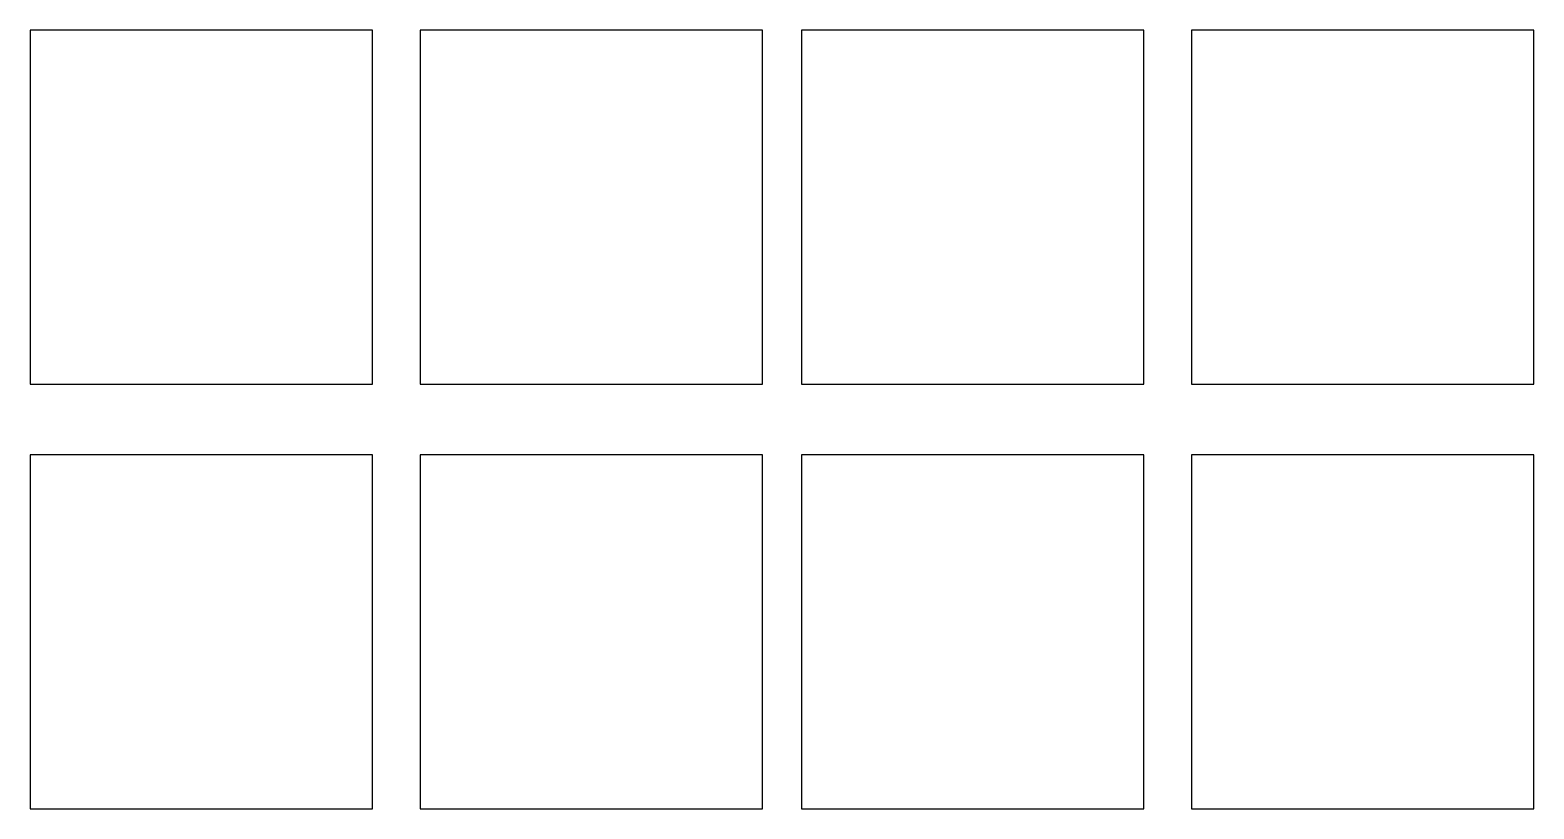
# Model space of a CAD drawing. Extents: x -32 to 232, y -156 to -19.
import ezdxf

# ---------------------------------------------------------------- set-up
doc = ezdxf.new("R2010")
doc.units = 0

msp = doc.modelspace()

# ---------------------------------------------------------------- linework, layer by layer
at = {"layer": 'Layer 1'}
for p, q in [((-32.0331, -19.4138), (-32.0331, -81.428)), ((27.9784, -19.4138), (-32.0331, -19.4138)), ((-32.0331, -19.4138), (-32.0331, -19.4138)), ((27.9784, -81.428), (27.9784, -19.4138)), ((36.3416, -19.4138), (36.3416, -81.428)), ((96.3527, -19.4138), (36.3416, -19.4138)), ((36.3416, -19.4138), (36.3416, -19.4138)), ((96.3527, -81.428), (96.3527, -19.4138)), ((103.223, -19.4138), (103.223, -81.428)), ((163.234, -19.4138), (103.223, -19.4138)), ((103.223, -19.4138), (103.223, -19.4138)), ((163.234, -81.428), (163.234, -19.4138)), ((171.597, -19.4138), (171.597, -81.428)), ((231.608, -19.4138), (171.597, -19.4138)), ((171.597, -19.4138), (171.597, -19.4138)), ((231.608, -81.428), (231.608, -19.4138)), ((-32.0331, -81.428), (27.9784, -81.428)), ((36.3416, -81.428), (96.3527, -81.428)), ((103.223, -81.428), (163.234, -81.428)), ((171.597, -81.428), (231.608, -81.428)), ((-32.0331, -93.8234), (-32.0331, -155.838)), ((27.9784, -93.8234), (-32.0331, -93.8234)), ((-32.0331, -93.8234), (-32.0331, -93.8234)), ((27.9784, -155.838), (27.9784, -93.8234)), ((36.3416, -93.8234), (36.3416, -155.838)), ((96.3527, -93.8234), (36.3416, -93.8234)), ((36.3416, -93.8234), (36.3416, -93.8234)), ((96.3527, -155.838), (96.3527, -93.8234)), ((103.223, -93.8234), (103.223, -155.838)), ((163.234, -93.8234), (103.223, -93.8234)), ((103.223, -93.8234), (103.223, -93.8234)), ((163.234, -155.838), (163.234, -93.8234)), ((171.597, -93.8236), (171.597, -155.838)), ((231.608, -93.8236), (171.597, -93.8236)), ((171.597, -93.8236), (171.597, -93.8236)), ((231.608, -155.838), (231.608, -93.8236)), ((-32.0331, -155.838), (27.9784, -155.838)), ((36.3416, -155.838), (96.3527, -155.838)), ((103.223, -155.838), (163.234, -155.838)), ((171.597, -155.838), (231.608, -155.838))]:
    msp.add_line(p, q, dxfattribs=at)

doc.saveas('drawing.dxf')
